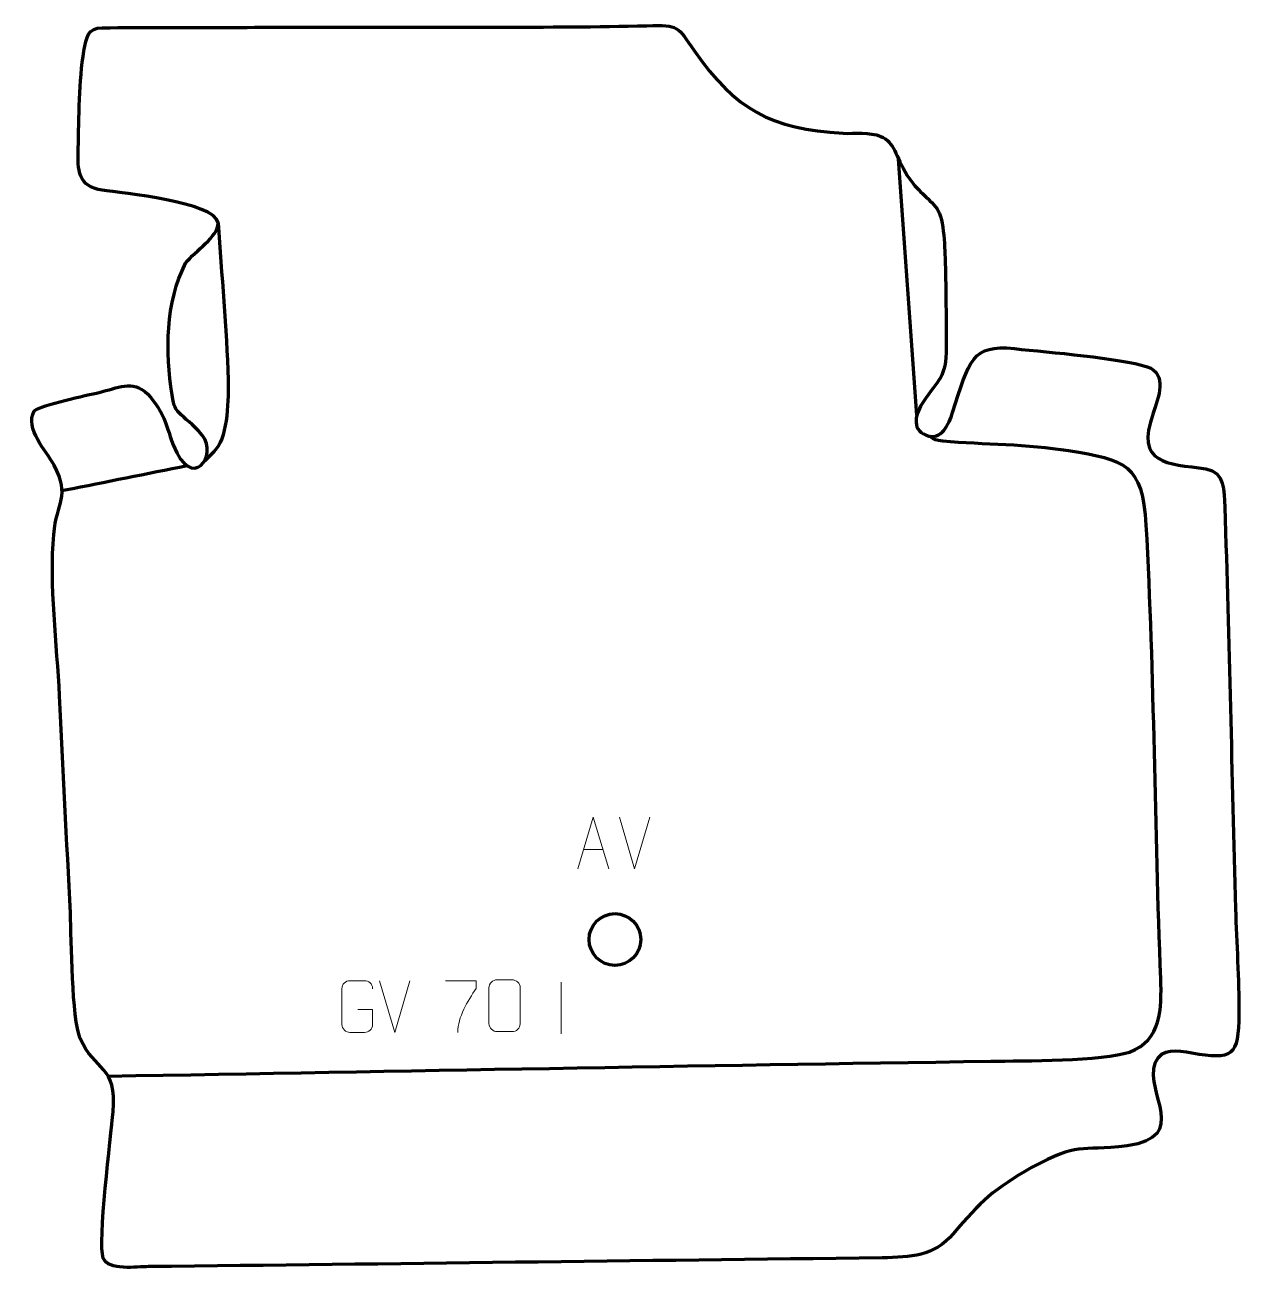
# Model space of a CAD drawing. Header units: millimetres. Extents: x 976 to 1562, y 212 to 814.
import ezdxf

# ---------------------------------------------------------------- set-up
doc = ezdxf.new("R2010")
doc.units = ezdxf.units.MM
doc.header["$MEASUREMENT"] = 0
doc.layers.add('layer 2', color=7, linetype='Continuous')
doc.layers.add('layer 3', color=7, linetype='Continuous')

msp = doc.modelspace()

# ---------------------------------------------------------------- linework, layer by layer
at = {"layer": 'layer 2', "color": 142, "lineweight": 200}
msp.add_ellipse((1260.5981, 371.7548), major_axis=(0, 12.5), ratio=1, dxfattribs=at)
at = {"layer": 'layer 2', "color": 142, "lineweight": 158}
msp.add_open_spline([(1406.4805, 625.1145), (1406.4805, 625.1145), (1397.6298, 748.7682), (1397.6298, 748.7682)], degree=3, dxfattribs=at)
for points, knots in [([(1069.0173, 717.9563), (1070.6099, 692.8889), (1073.0425, 667.1623), (1073.7691, 642.1323), (1073.7691, 642.1323), (1074.0097, 633.8449), (1073.5847, 615.2365), (1068.2237, 608.8803), (1068.2237, 608.8803), (1066.4869, 606.8212), (1064.2585, 604.7247), (1062.3437, 602.7846)], [0, 0, 0, 0, 0.25, 0.25, 0.25, 0.25, 0.5, 0.5, 0.5, 0.5, 1, 1, 1, 1]), ([(1015.8299, 305.7629), (1157.9837, 308.2444), (1300.0492, 310.9089), (1442.2166, 312.9671), (1442.2166, 312.9671), (1457.4698, 313.1879), (1496.6965, 313.0403), (1509.0632, 317.4131), (1509.0632, 317.4131), (1524.6493, 322.9243), (1524.6937, 338.6244), (1524.2403, 352.8174), (1524.2403, 352.8174), (1521.2608, 425.8539), (1521.3168, 498.9432), (1517.2282, 571.9215), (1517.2282, 571.9215), (1515.5248, 601.363), (1507.5159, 603.2464), (1479.6895, 607.7907), (1479.6895, 607.7907), (1459.7578, 611.0458), (1439.0778, 610.7149), (1418.9239, 612.5028), (1418.9239, 612.5028), (1415.6502, 612.8266), (1415.2195, 613.0766), (1412.5101, 614.8718)], [0, 0, 0, 0, 0.125, 0.125, 0.125, 0.125, 0.25, 0.25, 0.25, 0.25, 0.375, 0.375, 0.375, 0.375, 0.5, 0.5, 0.5, 0.5, 0.625, 0.625, 0.625, 0.625, 0.75, 0.75, 0.75, 0.75, 1, 1, 1, 1]), ([(1054.0692, 600.5529), (1034.4059, 596.6214), (1014.7426, 592.6899), (995.0793, 588.7584), (995.0793, 588.7584), (995.0793, 588.7584), (993.6046, 588.4635), (993.6046, 588.4635)], [0, 0, 0, 0, 0.33333333, 0.33333333, 0.33333333, 0.33333333, 1, 1, 1, 1])]:
    msp.add_open_spline(points, degree=3, knots=knots, dxfattribs=at)
at = {"layer": 'layer 3', "color": 242, "lineweight": 158}
msp.add_open_spline([(1370.8166, 761.2135), (1335.8302, 763.3985), (1319.0911, 772.4322), (1298.8435, 801.1602), (1298.8435, 801.1602), (1290.5191, 812.971), (1292.0805, 813.5697), (1276.0834, 813.1737), (1276.0834, 813.1737), (1227.8408, 812.0509), (1179.0177, 812.7391), (1130.6801, 812.4696), (1130.6801, 812.4696), (1091.4713, 812.3958), (1052.337, 812.4045), (1013.1196, 812.217), (1013.1196, 812.217), (1006.0797, 812.1834), (1005.3278, 807.5618), (1004.1203, 801.0007), (1004.1203, 801.0007), (1001.822, 786.9038), (1001.7887, 768.4675), (1001.406, 753.8874), (1001.406, 753.8874), (1001.1299, 743.3627), (1001.2257, 735.4244), (1013.0442, 733.7166), (1013.0442, 733.7166), (1022.4844, 732.4048), (1067.3797, 728.0327), (1069.0173, 717.9563), (1069.0173, 717.9563), (1069.0709, 711.0716), (1057.8067, 704.6652), (1053.2572, 698.4149), (1053.2572, 698.4149), (1043.5009, 679.6767), (1043.4426, 655.3723), (1046.7442, 634.9131), (1046.7442, 634.9131), (1047.731, 628.7979), (1048.4118, 628.0459), (1050.1214, 626.2151), (1050.1214, 626.2151), (1052.8384, 623.3056), (1056.6171, 621.1325), (1061.243, 615.463), (1061.243, 615.463), (1069.4808, 605.3668), (1055.9475, 587.8637), (1047.2946, 610.7684), (1047.2946, 610.7684), (1042.8984, 622.4052), (1043.5455, 625.2189), (1034.9288, 635.3479), (1034.9288, 635.3479), (1027.3908, 642.4366), (1020.5611, 638.1316), (1011.4873, 636.0246), (1011.4873, 636.0246), (1005.8036, 634.7048), (983.5107, 630.1166), (980.0849, 627.1162), (980.0849, 627.1162), (975.6623, 618.2943), (985.623, 608.149), (989.795, 600.8491), (989.795, 600.8491), (997.737, 585.3413), (991.0345, 583.4728), (989.5968, 567.4308), (989.5968, 567.4308), (987.4558, 543.5424), (991.1735, 514.0224), (992.3914, 489.5472), (992.3914, 489.5472), (994.1348, 454.5102), (995.8689, 419.4728), (997.6098, 384.4357), (997.6098, 384.4357), (998.188, 371.5636), (998.1921, 333.685), (1002.4157, 323.8936), (1002.4157, 323.8936), (1009.2595, 308.0278), (1020.3339, 311.2927), (1018.2756, 288.4589), (1018.2756, 288.4589), (1017.2312, 277.4221), (1010.7395, 224.7056), (1013.4642, 217.8975), (1013.4642, 217.8975), (1015.9902, 211.5861), (1029.6199, 213.6771), (1035.4126, 213.7372), (1035.4126, 213.7372), (1153.4893, 214.9818), (1271.5618, 216.6201), (1389.6377, 217.9592), (1389.6377, 217.9592), (1403.6092, 218.3449), (1414.6186, 218.5679), (1424.0104, 229.6517), (1424.0104, 229.6517), (1437.1163, 245.125), (1443.8251, 251.33), (1461.8283, 261.5927), (1461.8283, 261.5927), (1485.1538, 274.137), (1484.2195, 269.2763), (1507.9569, 272.0485), (1507.9569, 272.0485), (1538.5832, 276.5528), (1516.2834, 297.1574), (1521.4322, 312.0749), (1521.4322, 312.0749), (1524.7934, 319.5939), (1532.2773, 318.0097), (1539.2315, 316.8578), (1539.2315, 316.8578), (1558.9086, 313.4849), (1561.8465, 315.1443), (1561.9618, 336.0552), (1561.9618, 336.0552), (1562.0526, 352.5194), (1560.7835, 369.989), (1560.3433, 386.6398), (1560.3433, 386.6398), (1558.6394, 451.3151), (1557.1279, 515.9938), (1555.2049, 580.6634), (1555.2049, 580.6634), (1554.8241, 588.502), (1555.1777, 597.6181), (1546.0405, 599.1286), (1546.0405, 599.1286), (1527.1291, 601.8316), (1511.846, 601.0613), (1520.5523, 626.0822), (1520.5523, 626.0822), (1523.0758, 633.3346), (1527.6449, 645.0528), (1517.7316, 648.4629), (1517.7316, 648.4629), (1504.2592, 652.7465), (1470.4887, 655.3787), (1453.5902, 657.2075), (1453.5902, 657.2075), (1432.7799, 659.4599), (1431.8238, 651.286), (1423.6959, 626.3646), (1423.6959, 626.3646), (1421.8728, 620.7748), (1418.4139, 612.4181), (1410.8821, 615.3464), (1410.8821, 615.3464), (1403.2664, 618.3074), (1406.0786, 626.3415), (1409.4594, 631.3652), (1409.4594, 631.3652), (1416.9554, 642.5036), (1420.4792, 642.7931), (1420.6665, 657.8651), (1420.6665, 657.8651), (1420.5407, 671.1881), (1420.498, 685.0699), (1420.132, 698.3471), (1420.132, 698.3471), (1419.9654, 704.3906), (1419.7341, 720.0437), (1416.1774, 724.7421), (1416.1774, 724.7421), (1411.7101, 730.6435), (1406.7404, 733.0736), (1401.8227, 740.8873), (1401.8227, 740.8873), (1395.8813, 750.3274), (1395.7708, 756.9267), (1389.0063, 759.7178), (1389.0063, 759.7178), (1383.7706, 761.8782), (1376.5564, 761.0225), (1370.8166, 761.2135)], degree=3, knots=[0, 0, 0, 0, 0.0212766, 0.0212766, 0.0212766, 0.0212766, 0.04255319, 0.04255319, 0.04255319, 0.04255319, 0.06382979, 0.06382979, 0.06382979, 0.06382979, 0.08510638, 0.08510638, 0.08510638, 0.08510638, 0.10638298, 0.10638298, 0.10638298, 0.10638298, 0.12765957, 0.12765957, 0.12765957, 0.12765957, 0.14893617, 0.14893617, 0.14893617, 0.14893617, 0.17021277, 0.17021277, 0.17021277, 0.17021277, 0.19148936, 0.19148936, 0.19148936, 0.19148936, 0.21276596, 0.21276596, 0.21276596, 0.21276596, 0.23404255, 0.23404255, 0.23404255, 0.23404255, 0.25531915, 0.25531915, 0.25531915, 0.25531915, 0.27659574, 0.27659574, 0.27659574, 0.27659574, 0.29787234, 0.29787234, 0.29787234, 0.29787234, 0.31914894, 0.31914894, 0.31914894, 0.31914894, 0.34042553, 0.34042553, 0.34042553, 0.34042553, 0.36170213, 0.36170213, 0.36170213, 0.36170213, 0.38297872, 0.38297872, 0.38297872, 0.38297872, 0.40425532, 0.40425532, 0.40425532, 0.40425532, 0.42553191, 0.42553191, 0.42553191, 0.42553191, 0.44680851, 0.44680851, 0.44680851, 0.44680851, 0.46808511, 0.46808511, 0.46808511, 0.46808511, 0.4893617, 0.4893617, 0.4893617, 0.4893617, 0.5106383, 0.5106383, 0.5106383, 0.5106383, 0.53191489, 0.53191489, 0.53191489, 0.53191489, 0.55319149, 0.55319149, 0.55319149, 0.55319149, 0.57446809, 0.57446809, 0.57446809, 0.57446809, 0.59574468, 0.59574468, 0.59574468, 0.59574468, 0.61702128, 0.61702128, 0.61702128, 0.61702128, 0.63829787, 0.63829787, 0.63829787, 0.63829787, 0.65957447, 0.65957447, 0.65957447, 0.65957447, 0.68085106, 0.68085106, 0.68085106, 0.68085106, 0.70212766, 0.70212766, 0.70212766, 0.70212766, 0.72340426, 0.72340426, 0.72340426, 0.72340426, 0.74468085, 0.74468085, 0.74468085, 0.74468085, 0.76595745, 0.76595745, 0.76595745, 0.76595745, 0.78723404, 0.78723404, 0.78723404, 0.78723404, 0.80851064, 0.80851064, 0.80851064, 0.80851064, 0.82978723, 0.82978723, 0.82978723, 0.82978723, 0.85106383, 0.85106383, 0.85106383, 0.85106383, 0.87234043, 0.87234043, 0.87234043, 0.87234043, 0.89361702, 0.89361702, 0.89361702, 0.89361702, 0.91489362, 0.91489362, 0.91489362, 0.91489362, 0.93617021, 0.93617021, 0.93617021, 0.93617021, 0.95744681, 0.95744681, 0.95744681, 0.95744681, 1, 1, 1, 1], dxfattribs=at)
at = {"layer": 'layer 3', "color": 250, "lineweight": 9}
for points, knots in [([(1242.7597, 405.9297), (1242.7597, 405.9297), (1250.1307, 430.8832), (1250.1307, 430.8832), (1250.1307, 430.8832), (1250.1307, 430.8832), (1257.7006, 405.9297), (1257.7006, 405.9297)], [0, 0, 0, 0, 0.33333333, 0.33333333, 0.33333333, 0.33333333, 1, 1, 1, 1]), ([(1136.4263, 337.8934), (1136.4263, 337.8934), (1143.5944, 337.8934), (1143.5944, 337.8934), (1143.5944, 337.8934), (1143.5944, 337.8934), (1143.5944, 330.7253), (1143.5944, 330.7253), (1143.5944, 330.7253), (1143.4547, 328.4019), (1141.7775, 326.9223), (1139.6297, 326.9115), (1139.6297, 326.9115), (1137.2979, 326.9119), (1134.9659, 326.9119), (1132.6344, 326.9115), (1132.6344, 326.9115), (1130.7095, 326.8061), (1128.7373, 328.6906), (1128.7485, 330.7079), (1128.7485, 330.7079), (1128.7489, 336.478), (1128.7489, 342.2477), (1128.7485, 348.017), (1128.7485, 348.017), (1128.7527, 350.1551), (1130.4995, 351.8743), (1132.6518, 351.8609), (1132.6518, 351.8609), (1134.9775, 351.8609), (1137.3036, 351.8609), (1139.6297, 351.8609), (1139.6297, 351.8609), (1141.5764, 351.8963), (1143.5678, 350.4048), (1143.5944, 347.9671)], [0, 0, 0, 0, 0.1, 0.1, 0.1, 0.1, 0.2, 0.2, 0.2, 0.2, 0.3, 0.3, 0.3, 0.3, 0.4, 0.4, 0.4, 0.4, 0.5, 0.5, 0.5, 0.5, 0.6, 0.6, 0.6, 0.6, 0.7, 0.7, 0.7, 0.7, 0.8, 0.8, 0.8, 0.8, 1, 1, 1, 1]), ([(1178.7634, 351.8637), (1178.7634, 351.8637), (1193.5795, 351.8637), (1193.5795, 351.8637), (1193.5795, 351.8637), (1193.5792, 350.6141), (1193.5792, 349.3645), (1193.5795, 348.1147), (1193.5795, 348.1147), (1189.5851, 342.1176), (1184.6699, 334.284), (1184.6699, 326.9052)], [0, 0, 0, 0, 0.25, 0.25, 0.25, 0.25, 0.5, 0.5, 0.5, 0.5, 1, 1, 1, 1]), ([(1203.7562, 352.276), (1206.1223, 352.276), (1208.4888, 352.276), (1210.8553, 352.276), (1210.8553, 352.276), (1212.8358, 352.3116), (1214.8618, 350.8173), (1214.8889, 348.3752), (1214.8889, 348.3752), (1214.8885, 342.6178), (1214.8885, 336.86), (1214.8889, 331.1018), (1214.8889, 331.1018), (1214.7468, 328.7742), (1213.0404, 327.2919), (1210.8553, 327.2811), (1210.8553, 327.2811), (1208.4829, 327.2815), (1206.1105, 327.2815), (1203.7385, 327.2811), (1203.7385, 327.2811), (1201.78, 327.1755), (1199.7736, 329.0634), (1199.785, 331.0844), (1199.785, 331.0844), (1199.7854, 336.865), (1199.7854, 342.6453), (1199.785, 348.4251), (1199.785, 348.4251), (1199.7893, 350.5671), (1201.5664, 352.2896), (1203.7562, 352.276)], [0, 0, 0, 0, 0.11111111, 0.11111111, 0.11111111, 0.11111111, 0.22222222, 0.22222222, 0.22222222, 0.22222222, 0.33333333, 0.33333333, 0.33333333, 0.33333333, 0.44444444, 0.44444444, 0.44444444, 0.44444444, 0.55555556, 0.55555556, 0.55555556, 0.55555556, 0.66666667, 0.66666667, 0.66666667, 0.66666667, 0.77777778, 0.77777778, 0.77777778, 0.77777778, 1, 1, 1, 1])]:
    msp.add_open_spline(points, degree=3, knots=knots, dxfattribs=at)
for points in [[(1270.1192, 405.9224), (1270.1192, 405.9224), (1262.7974, 430.876), (1262.7974, 430.876)], [(1277.4411, 430.876), (1277.4411, 430.876), (1270.1193, 405.9224), (1270.1193, 405.9224)], [(1245.4823, 415.1791), (1245.4823, 415.1791), (1254.978, 415.1791), (1254.978, 415.1791)], [(1154.2744, 326.9073), (1154.2744, 326.9073), (1146.9526, 351.8609), (1146.9526, 351.8609)], [(1161.5963, 351.8609), (1161.5963, 351.8609), (1154.2745, 326.9073), (1154.2745, 326.9073)], [(1234.7081, 351.1655), (1234.7081, 351.1655), (1234.7081, 326.1914), (1234.7081, 326.1914)]]:
    msp.add_open_spline(points, degree=3, dxfattribs=at)

doc.saveas('drawing.dxf')
